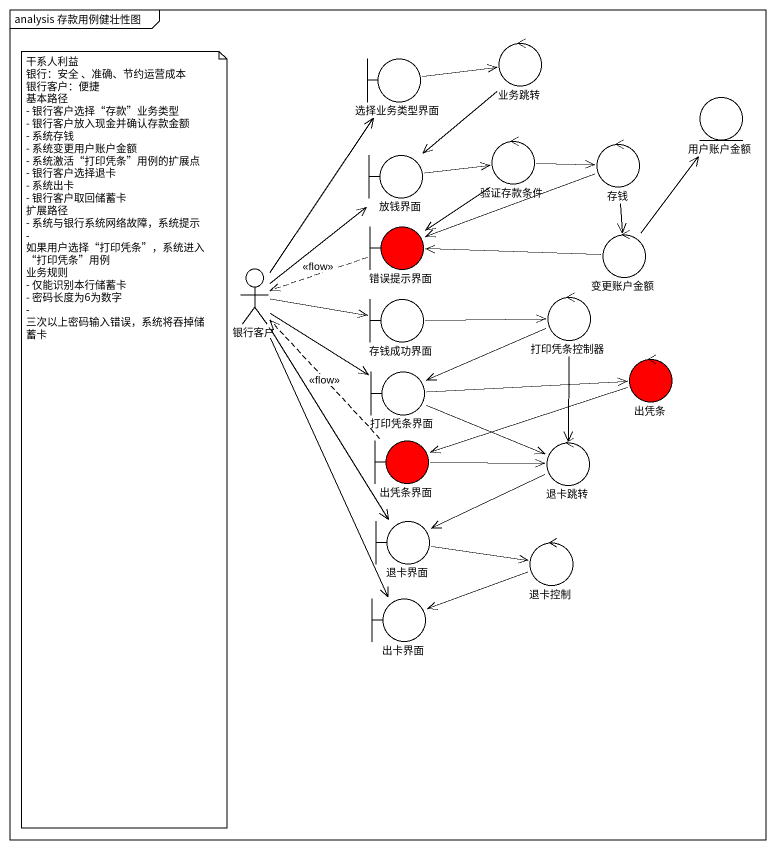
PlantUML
@startuml
mainframe analysis 存款用例健壮性图
control 业务跳转
boundary 选择业务类型界面
entity 用户账户金额
control 验证存款条件
control 存钱
boundary 放钱界面
boundary 错误提示界面 #FF0000
control 变更账户金额
actor 银行客户
boundary 存钱成功界面
control 打印凭条控制器
control 出凭条 #FF0000
boundary 打印凭条界面
boundary 出凭条界面 #FF0000
control 退卡跳转
boundary 退卡界面
control 退卡控制
boundary 出卡界面
业务跳转 --> 放钱界面
选择业务类型界面 -right-> 业务跳转
验证存款条件 -right-> 存钱
验证存款条件 --> 错误提示界面
存钱 -left-> 错误提示界面
存钱 --> 变更账户金额
放钱界面 -right-> 验证存款条件
错误提示界面 .left.> 银行客户 : <<flow>>
变更账户金额 -up-> 用户账户金额
变更账户金额 -left-> 错误提示界面
银行客户 -up-> 选择业务类型界面
银行客户 -up-> 放钱界面
银行客户 -right-> 存钱成功界面
银行客户 -right-> 打印凭条界面
银行客户 --> 退卡界面
银行客户 --> 出卡界面
存钱成功界面 -right-> 打印凭条控制器
打印凭条控制器 -left-> 打印凭条界面
打印凭条控制器 --> 退卡跳转
出凭条 -left-> 出凭条界面
打印凭条界面 -right-> 出凭条
打印凭条界面 -right-> 退卡跳转
出凭条界面 .up.> 银行客户 : <<flow>>
出凭条界面 -right-> 退卡跳转
退卡跳转 -left-> 退卡界面
退卡界面 -right-> 退卡控制
退卡控制 -left-> 出卡界面
note as N1
  干系人利益
  银行：安全 、准确、节约运营成本
  银行客户：便捷
  基本路径
  - 银行客户选择“存款”业务类型
  - 银行客户放入现金并确认存款金额
  - 系统存钱
  - 系统变更用户账户金额
  - 系统激活“打印凭条”用例的扩展点
  - 银行客户选择退卡
  - 系统出卡
  - 银行客户取回储蓄卡
  扩展路径
  - 系统与银行系统网络故障，系统提示
  - 如果用户选择“打印凭条”，系统进入“打印凭条”用例
  业务规则
  - 仅能识别本行储蓄卡
  - 密码长度为6为数字
  - 三次以上密码输入错误，系统将吞掉储蓄卡
end note
@enduml
